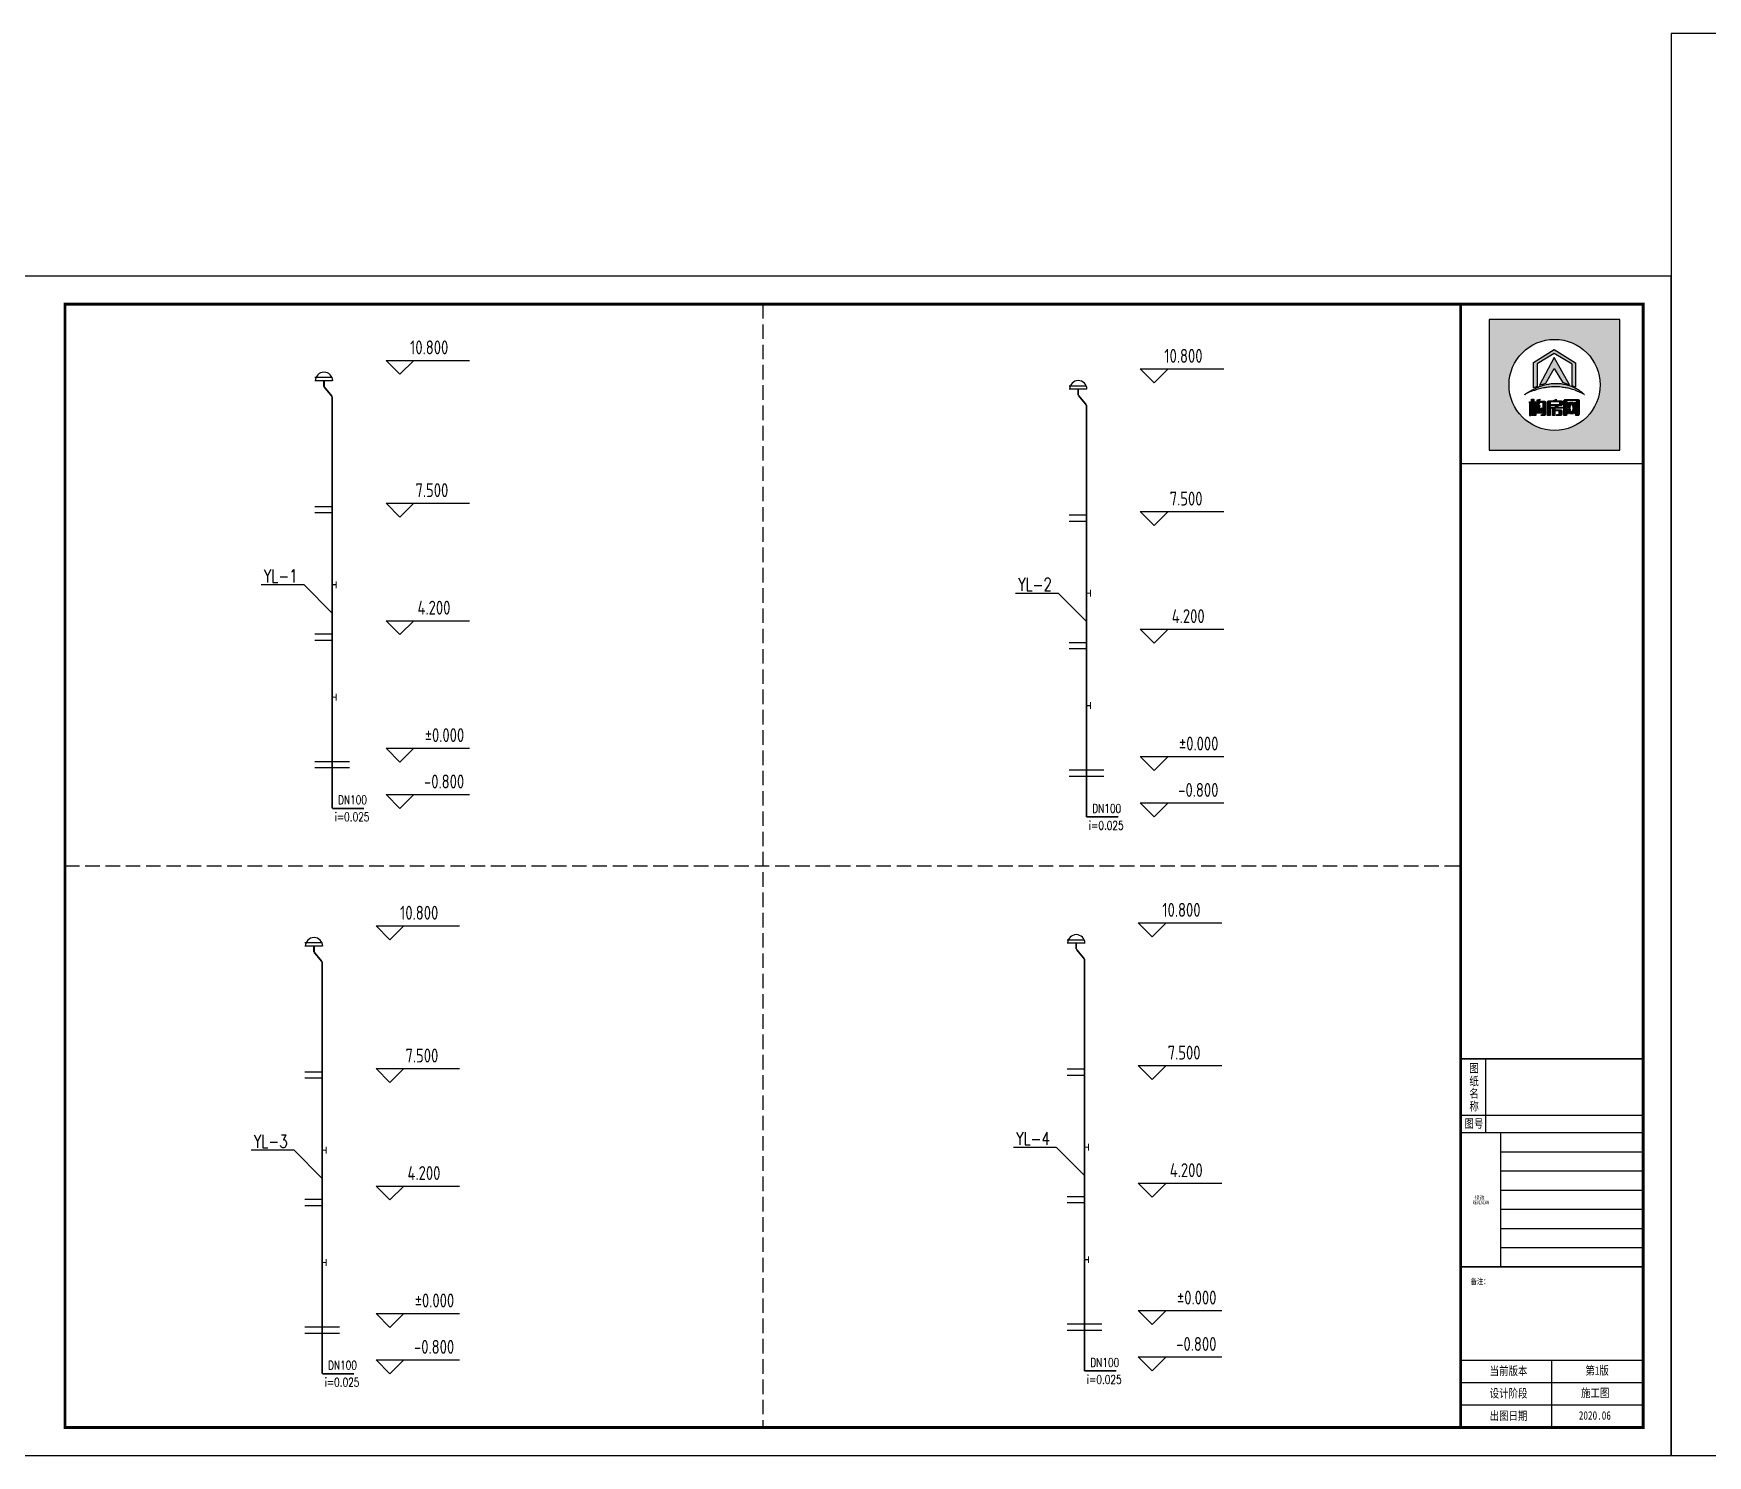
# Model space of a CAD drawing. Header units: millimetres. Extents: x -807114 to -50119, y -468455 to -61603.
# Drawn here: x -150339 to -121458, y -237099 to -212570 of the extents above; entities that cross this region are included whole.
import ezdxf
from ezdxf.enums import TextEntityAlignment as Align

# ---------------------------------------------------------------- set-up
doc = ezdxf.new("R2010")
doc.units = ezdxf.units.MM
doc.header["$LTSCALE"] = 1000
doc.linetypes.add('DASH', pattern=[0.35, 0.25, -0.1])
for name, color, linetype in [('DIM_ELEV', 3, 'Continuous'), ('PIPE-雨水', 4, 'DASH'), ('PUB_DIM', 3, 'Continuous'), ('PUB_TEXT', 3, 'Continuous'), ('PUB_TITLE', 4, 'Continuous'), ('TWT_TEXT', 7, 'Continuous'), ('VPIPE_DIM', 3, 'Continuous')]:
    doc.layers.add(name, color=color, linetype=linetype)
doc.styles.add('_TWT_SERIAL', font='COMPLEX', dxfattribs={"width": 0.8, "height": 3.5, "bigfont": 'HZTXT'})
doc.styles.add('DIM_FONT', font='tssdeng.shx', dxfattribs={"width": 0.7, "bigfont": 'tssdchn.shx'})
doc.styles.add('ZDBOX', font='simsun.ttc', dxfattribs={"width": 0.7})
doc.styles.add('宋体', font='simsun.ttc', dxfattribs={"width": 0.8})

# ---------------------------------------------------------------- blocks, each defined once
blk = doc.blocks.new('sadasfafa')
h = blk.add_hatch(color=252)
h.dxf.hatch_style = 1
h.paths.add_polyline_path([(1853311, -2488040), (1853311, -2490368), (1855639, -2490368), (1855639, -2488040)])
h.paths.add_polyline_path([(1855286, -2489204, 1), (1853664, -2489204, 1)], flags=16)
edge = h.paths.add_edge_path(flags=0)
edge.add_spline(control_points=[(1853945, -2489376), (1853935, -2489385), (1854022, -2489327), (1854064, -2489324), (1854178, -2489280), (1854273, -2489257), (1854375, -2489242), (1854470, -2489236), (1854555, -2489239), (1854630, -2489250), (1854700, -2489259), (1854781, -2489280), (1854854, -2489303), (1854917, -2489335), (1854967, -2489354), (1854993, -2489368), (1855014, -2489382), (1854982, -2489354), (1854965, -2489332), (1854910, -2489297), (1854854, -2489260), (1854784, -2489234), (1854713, -2489206), (1854640, -2489189), (1854569, -2489179), (1854497, -2489176), (1854414, -2489178), (1854321, -2489198), (1854229, -2489222), (1854147, -2489257), (1854080, -2489292), (1854021, -2489325), (1853977, -2489352), (1853953, -2489369), (1853945, -2489376)], knot_values=[0, 0, 0, 0, 114.670179, 423.637006, 763.89867, 1083.683754, 1343.405239, 1688.07646, 1952.326814, 2113.699055, 2375.693807, 2595.188681, 2872.839541, 3068.155951, 3238.592156, 3348.056762, 3361.095167, 3431.805845, 3527.265261, 3733.200323, 3952.805082, 4160.23278, 4398.128766, 4650.488133, 4837.16968, 5050.428326, 5308.684497, 5588.159898, 5913.430939, 6163.12325, 6398.139207, 6601.625078, 6772.549769, 6871.149972, 6871.149972, 6871.149972, 6871.149972], degree=3, periodic=1)
h.paths.add_polyline_path([(1854530, -2489580), (1854534, -2489580), (1854534, -2489603), (1854618, -2489603), (1854618, -2489621), (1854481, -2489621), (1854481, -2489650), (1854589, -2489650), (1854599, -2489656), (1854606, -2489666), (1854606, -2489733), (1854600, -2489742), (1854590, -2489750), (1854506, -2489750), (1854514, -2489740), (1854518, -2489731), (1854552, -2489731), (1854558, -2489728), (1854560, -2489721), (1854560, -2489675), (1854558, -2489670), (1854553, -2489667), (1854481, -2489667), (1854481, -2489750), (1854436, -2489750), (1854436, -2489626), (1854433, -2489621), (1854406, -2489621), (1854406, -2489603), (1854488, -2489603), (1854488, -2489590)], flags=0)
h.paths.add_polyline_path([(1854486, -2489468), (1854506, -2489461), (1854506, -2489485), (1854510, -2489489), (1854601, -2489489), (1854609, -2489494), (1854615, -2489502), (1854615, -2489556), (1854607, -2489564), (1854599, -2489569), (1854401, -2489569), (1854394, -2489573), (1854394, -2489750), (1854349, -2489750), (1854349, -2489504), (1854355, -2489495), (1854367, -2489489), (1854462, -2489489), (1854462, -2489474)], flags=0)
h.paths.add_polyline_path([(1854394, -2489554), (1854394, -2489512), (1854404, -2489506), (1854562, -2489506), (1854570, -2489513), (1854570, -2489554)], flags=0)
h.paths.add_polyline_path([(1854214, -2489569), (1854203, -2489632), (1854193, -2489683), (1854194, -2489689), (1854218, -2489689), (1854220, -2489683), (1854214, -2489633), (1854254, -2489614), (1854263, -2489686), (1854263, -2489700), (1854255, -2489709), (1854159, -2489709), (1854150, -2489702), (1854148, -2489692), (1854173, -2489569)], flags=0)
h.paths.add_polyline_path([(1854187, -2489466), (1854213, -2489458), (1854207, -2489496), (1854296, -2489496), (1854305, -2489498), (1854312, -2489505), (1854314, -2489513), (1854314, -2489733), (1854310, -2489741), (1854301, -2489750), (1854231, -2489750), (1854238, -2489741), (1854243, -2489730), (1854261, -2489730), (1854268, -2489727), (1854270, -2489720), (1854270, -2489531), (1854270, -2489526), (1854267, -2489521), (1854260, -2489516), (1854202, -2489516), (1854201, -2489534), (1854196, -2489558), (1854150, -2489558), (1854159, -2489535), (1854165, -2489504), (1854167, -2489471)], flags=0)
h.paths.add_polyline_path([(1854140, -2489544), (1854140, -2489750), (1854114, -2489750), (1854114, -2489544)], flags=0)
h.paths.add_polyline_path([(1854056, -2489544), (1854053, -2489750), (1854031, -2489750), (1854031, -2489544)], flags=0)
h.paths.add_polyline_path([(1854107, -2489459), (1854107, -2489508), (1854139, -2489508), (1854139, -2489527), (1854107, -2489527), (1854107, -2489750), (1854062, -2489750), (1854062, -2489527), (1854029, -2489527), (1854029, -2489508), (1854062, -2489508), (1854062, -2489459)], flags=0)
h.paths.add_polyline_path([(1854209, -2489211), (1854471, -2488714), (1854743, -2489200), (1854618, -2489155), (1854470, -2488913), (1854318, -2489172)], flags=0)
h.paths.add_polyline_path([(1854102, -2488808), (1854470, -2488575), (1854848, -2488810), (1854848, -2489247), (1854790, -2489223), (1854790, -2488832), (1854471, -2488643), (1854168, -2488829), (1854168, -2489231), (1854102, -2489257)], flags=0)
h.paths.add_polyline_path([(1854685, -2489750), (1854641, -2489750), (1854641, -2489488), (1854641, -2489484), (1854646, -2489475), (1854656, -2489467), (1854898, -2489467), (1854907, -2489471), (1854916, -2489478), (1854916, -2489731), (1854908, -2489743), (1854902, -2489750), (1854847, -2489750), (1854858, -2489732), (1854866, -2489731), (1854869, -2489724), (1854869, -2489718), (1854867, -2489718), (1854836, -2489718), (1854826, -2489684), (1854814, -2489718), (1854746, -2489718), (1854736, -2489684), (1854722, -2489718), (1854689, -2489718), (1854689, -2489709), (1854691, -2489709), (1854720, -2489621), (1854685, -2489512)], flags=0)
h.paths.add_polyline_path([(1854779, -2489518), (1854809, -2489621), (1854781, -2489709), (1854777, -2489709), (1854750, -2489621), (1854775, -2489518)], flags=0)
h = blk.add_hatch(color=7)
h.dxf.hatch_style = 1
h.paths.add_polyline_path([(1854102, -2489257), (1854168, -2489231), (1854168, -2488829), (1854471, -2488643), (1854790, -2488832), (1854790, -2489223), (1854848, -2489247), (1854848, -2488810), (1854470, -2488575), (1854102, -2488808)])
h = blk.add_hatch(color=7)
h.dxf.hatch_style = 1
h.paths.add_polyline_path([(1854318, -2489172), (1854470, -2488913), (1854618, -2489155), (1854743, -2489200), (1854471, -2488714), (1854209, -2489211)])
h = blk.add_hatch(color=7)
h.dxf.hatch_style = 1
edge = h.paths.add_edge_path()
edge.add_spline(control_points=[(1853945, -2489376), (1853953, -2489369), (1853977, -2489352), (1854021, -2489325), (1854080, -2489292), (1854147, -2489257), (1854229, -2489222), (1854321, -2489198), (1854414, -2489178), (1854497, -2489176), (1854569, -2489179), (1854640, -2489189), (1854713, -2489206), (1854784, -2489234), (1854854, -2489260), (1854910, -2489297), (1854965, -2489332), (1854982, -2489354), (1855014, -2489382), (1854993, -2489368), (1854967, -2489354), (1854917, -2489335), (1854854, -2489303), (1854781, -2489280), (1854700, -2489259), (1854630, -2489250), (1854555, -2489239), (1854470, -2489236), (1854375, -2489242), (1854273, -2489257), (1854178, -2489280), (1854064, -2489324), (1854022, -2489327), (1853935, -2489385), (1853945, -2489376)], knot_values=[0, 0, 0, 0, 98.600203, 269.524894, 473.010766, 708.026723, 957.719033, 1282.990074, 1562.465475, 1820.721647, 2033.980292, 2220.661839, 2473.021206, 2710.917192, 2918.34489, 3137.949649, 3343.884711, 3439.344127, 3510.054805, 3523.09321, 3632.557816, 3802.994021, 3998.310431, 4275.961291, 4495.456165, 4757.450917, 4918.823158, 5183.073513, 5527.744733, 5787.466218, 6107.251302, 6447.512966, 6756.479793, 6871.149972, 6871.149972, 6871.149972, 6871.149972], degree=3, periodic=1)
h = blk.add_hatch(color=7)
h.dxf.hatch_style = 1
h.paths.add_polyline_path([(1854062, -2489459), (1854062, -2489508), (1854029, -2489508), (1854029, -2489527), (1854062, -2489527), (1854062, -2489750), (1854107, -2489750), (1854107, -2489527), (1854139, -2489527), (1854139, -2489508), (1854107, -2489508), (1854107, -2489459)])
h = blk.add_hatch(color=7)
h.dxf.hatch_style = 1
h.paths.add_polyline_path([(1854167, -2489471), (1854165, -2489504), (1854159, -2489535), (1854150, -2489558), (1854196, -2489558), (1854201, -2489534), (1854202, -2489516), (1854260, -2489516), (1854267, -2489521), (1854270, -2489526), (1854270, -2489531), (1854270, -2489720), (1854268, -2489727), (1854261, -2489730), (1854243, -2489730), (1854238, -2489741), (1854231, -2489750), (1854301, -2489750), (1854310, -2489741), (1854314, -2489733), (1854314, -2489513), (1854312, -2489505), (1854305, -2489498), (1854296, -2489496), (1854207, -2489496), (1854213, -2489458), (1854187, -2489466)])
h = blk.add_hatch(color=7)
h.dxf.hatch_style = 1
h.paths.add_polyline_path([(1854462, -2489474), (1854462, -2489489), (1854367, -2489489), (1854355, -2489495), (1854349, -2489504), (1854349, -2489750), (1854394, -2489750), (1854394, -2489573), (1854401, -2489569), (1854599, -2489569), (1854607, -2489564), (1854615, -2489556), (1854615, -2489502), (1854609, -2489494), (1854601, -2489489), (1854510, -2489489), (1854506, -2489485), (1854506, -2489461), (1854486, -2489468)])
h.paths.add_polyline_path([(1854394, -2489554), (1854394, -2489512), (1854404, -2489506), (1854562, -2489506), (1854570, -2489513), (1854570, -2489554)], flags=16)
h = blk.add_hatch(color=7)
h.dxf.hatch_style = 1
h.paths.add_polyline_path([(1854685, -2489512), (1854685, -2489493), (1854693, -2489483), (1854862, -2489483), (1854869, -2489491), (1854869, -2489724), (1854866, -2489731), (1854858, -2489732), (1854847, -2489750), (1854902, -2489750), (1854908, -2489743), (1854916, -2489731), (1854916, -2489478), (1854907, -2489471), (1854898, -2489467), (1854656, -2489467), (1854646, -2489475), (1854641, -2489484), (1854641, -2489488), (1854641, -2489750), (1854685, -2489750)])
h = blk.add_hatch(color=7)
h.dxf.hatch_style = 1
h.paths.add_polyline_path([(1854866, -2489709), (1854840, -2489621), (1854866, -2489512), (1854836, -2489512), (1854824, -2489558), (1854808, -2489512), (1854745, -2489512), (1854734, -2489557), (1854719, -2489512), (1854689, -2489512), (1854720, -2489621), (1854691, -2489709), (1854689, -2489709), (1854689, -2489710), (1854689, -2489718), (1854722, -2489718), (1854736, -2489684), (1854746, -2489718), (1854814, -2489718), (1854826, -2489684), (1854836, -2489718), (1854867, -2489718), (1854867, -2489709)])
h.paths.add_polyline_path([(1854779, -2489518), (1854809, -2489621), (1854781, -2489709), (1854777, -2489709), (1854750, -2489621), (1854775, -2489518)], flags=16)
h = blk.add_hatch(color=7)
h.dxf.hatch_style = 1
h.paths.add_polyline_path([(1854031, -2489544), (1854031, -2489750), (1854053, -2489750), (1854056, -2489544)])
h = blk.add_hatch(color=7)
h.dxf.hatch_style = 1
h.paths.add_polyline_path([(1854114, -2489544), (1854114, -2489750), (1854140, -2489750), (1854140, -2489544)])
h = blk.add_hatch(color=7)
h.dxf.hatch_style = 1
h.paths.add_polyline_path([(1854173, -2489569), (1854148, -2489692), (1854150, -2489702), (1854159, -2489709), (1854255, -2489709), (1854263, -2489700), (1854263, -2489686), (1854254, -2489614), (1854214, -2489633), (1854220, -2489683), (1854218, -2489689), (1854194, -2489689), (1854193, -2489683), (1854203, -2489632), (1854214, -2489569)])
h = blk.add_hatch(color=7)
h.dxf.hatch_style = 1
h.paths.add_polyline_path([(1854488, -2489590), (1854488, -2489603), (1854406, -2489603), (1854406, -2489621), (1854433, -2489621), (1854436, -2489626), (1854436, -2489750), (1854481, -2489750), (1854481, -2489667), (1854553, -2489667), (1854558, -2489670), (1854560, -2489675), (1854560, -2489721), (1854558, -2489728), (1854552, -2489731), (1854518, -2489731), (1854514, -2489740), (1854506, -2489750), (1854590, -2489750), (1854600, -2489742), (1854606, -2489733), (1854606, -2489666), (1854599, -2489656), (1854589, -2489650), (1854481, -2489650), (1854481, -2489621), (1854618, -2489621), (1854618, -2489603), (1854534, -2489603), (1854534, -2489580), (1854530, -2489580)])
for points in [[(1855639, -2488040), (1853311, -2488040), (1853311, -2490368), (1855639, -2490368)], [(1854102, -2489257), (1854102, -2488808), (1854470, -2488575), (1854848, -2488810), (1854848, -2489247), (1854790, -2489223), (1854790, -2488832), (1854471, -2488643), (1854168, -2488829), (1854168, -2489231)], [(1854209, -2489211), (1854318, -2489172), (1854470, -2488913), (1854618, -2489155), (1854743, -2489200), (1854471, -2488714)], [(1854062, -2489459), (1854107, -2489459), (1854107, -2489508), (1854139, -2489508), (1854139, -2489527), (1854107, -2489527), (1854107, -2489750), (1854062, -2489750), (1854062, -2489527), (1854029, -2489527), (1854029, -2489508), (1854062, -2489508)], [(1854462, -2489474), (1854486, -2489468), (1854506, -2489461), (1854506, -2489485), (1854510, -2489489), (1854601, -2489489), (1854609, -2489494), (1854615, -2489502), (1854615, -2489556), (1854607, -2489564), (1854599, -2489569), (1854401, -2489569), (1854394, -2489573), (1854394, -2489750), (1854349, -2489750), (1854349, -2489504), (1854355, -2489495), (1854367, -2489489), (1854462, -2489489)], [(1854394, -2489554), (1854570, -2489554), (1854570, -2489513), (1854562, -2489506), (1854404, -2489506), (1854394, -2489512)], [(1854641, -2489750), (1854641, -2489488), (1854641, -2489484), (1854646, -2489475), (1854656, -2489467), (1854898, -2489467), (1854907, -2489471), (1854916, -2489478), (1854916, -2489731), (1854908, -2489743), (1854902, -2489750), (1854847, -2489750), (1854858, -2489732), (1854866, -2489731), (1854869, -2489724), (1854869, -2489491), (1854862, -2489483), (1854693, -2489483), (1854685, -2489493), (1854685, -2489750)], [(1854775, -2489518), (1854779, -2489518), (1854809, -2489621), (1854781, -2489709), (1854777, -2489709), (1854750, -2489621)], [(1854056, -2489544), (1854031, -2489544), (1854031, -2489750), (1854053, -2489750)], [(1854114, -2489544), (1854140, -2489544), (1854140, -2489750), (1854114, -2489750)], [(1854488, -2489590), (1854530, -2489580), (1854534, -2489580), (1854534, -2489603), (1854618, -2489603), (1854618, -2489621), (1854481, -2489621), (1854481, -2489650), (1854589, -2489650), (1854599, -2489656), (1854606, -2489666), (1854606, -2489733), (1854600, -2489742), (1854590, -2489750), (1854506, -2489750), (1854514, -2489740), (1854518, -2489731), (1854552, -2489731), (1854558, -2489728), (1854560, -2489721), (1854560, -2489675), (1854558, -2489670), (1854553, -2489667), (1854481, -2489667), (1854481, -2489750), (1854436, -2489750), (1854436, -2489626), (1854433, -2489621), (1854406, -2489621), (1854406, -2489603), (1854488, -2489603)]]:
    blk.add_lwpolyline(points, close=True)
for points in [[(1854167, -2489471), (1854187, -2489466), (1854213, -2489458), (1854207, -2489496), (1854296, -2489496), (1854305, -2489498), (1854312, -2489505), (1854314, -2489513), (1854314, -2489733), (1854310, -2489741), (1854301, -2489750), (1854231, -2489750), (1854238, -2489741), (1854243, -2489730), (1854261, -2489730), (1854268, -2489727), (1854270, -2489720), (1854270, -2489531), (1854270, -2489526), (1854267, -2489521), (1854260, -2489516), (1854202, -2489516), (1854201, -2489534), (1854196, -2489558), (1854150, -2489558), (1854150, -2489558), (1854159, -2489535), (1854165, -2489504), (1854167, -2489471)], [(1854866, -2489709), (1854866, -2489709), (1854867, -2489709), (1854867, -2489718), (1854836, -2489718), (1854826, -2489684), (1854814, -2489718), (1854746, -2489718), (1854736, -2489684), (1854722, -2489718), (1854689, -2489718), (1854689, -2489710), (1854689, -2489709), (1854691, -2489709), (1854720, -2489621), (1854689, -2489512)], [(1854173, -2489569), (1854214, -2489569), (1854203, -2489632), (1854193, -2489683), (1854194, -2489689), (1854218, -2489689), (1854220, -2489683), (1854214, -2489633), (1854254, -2489614), (1854263, -2489686), (1854263, -2489700), (1854255, -2489709), (1854159, -2489709), (1854150, -2489702), (1854148, -2489692), (1854173, -2489569)]]:
    blk.add_lwpolyline(points)
at = {"color": 7}
blk.add_lwpolyline([(1854689, -2489512), (1854719, -2489512), (1854734, -2489557), (1854745, -2489512), (1854808, -2489512), (1854824, -2489558), (1854836, -2489512), (1854866, -2489512), (1854840, -2489621), (1854866, -2489709)], dxfattribs=at)
blk.add_circle((1854475, -2489204), 811)
at = {"start_tangent": (-0.74079, -0.671736), "end_tangent": (-0.74079, -0.671736)}
blk.add_spline([(1853945, -2489376), (1853977, -2489357), (1854071, -2489318), (1854178, -2489282), (1854280, -2489257), (1854365, -2489245), (1854479, -2489238), (1854566, -2489241), (1854619, -2489248), (1854704, -2489261), (1854775, -2489279), (1854861, -2489308), (1854920, -2489335), (1854972, -2489357), (1855003, -2489375), (1855007, -2489377), (1854990, -2489361), (1854968, -2489339), (1854913, -2489299), (1854851, -2489261), (1854787, -2489235), (1854714, -2489208), (1854633, -2489189), (1854572, -2489180), (1854501, -2489177), (1854416, -2489181), (1854326, -2489198), (1854222, -2489227), (1854146, -2489259), (1854077, -2489294), (1854019, -2489327), (1853971, -2489357), (1853945, -2489376)], degree=3, dxfattribs=at)

msp = doc.modelspace()

# ---------------------------------------------------------------- linework, layer by layer
for p, q in [((-125280.8, -231528), (-125280.8, -230256.5)), ((-125716.8, -231225.3), (-122568.1, -231225.3))]:
    msp.add_line(p, q)
at = {"const_width": 24.2}
for points in [[(-125716.8, -219990), (-122568.1, -219990)], [(-125716.8, -230256.5), (-122568.1, -230256.5)], [(-125716.8, -231528), (-122568.1, -231528)], [(-125716.8, -233842.5), (-122568.1, -233842.5)]]:
    msp.add_lwpolyline(points, dxfattribs=at)
at = {"layer": 'DIM_ELEV'}
for p, q in [((-144016.3, -218449.2), (-144256.3, -218209.2)), ((-144256.3, -218209.2), (-142816.3, -218209.2)), ((-144016.3, -218449.2), (-143776.3, -218209.2)), ((-131004.5, -218595.1), (-131244.5, -218355.1)), ((-131244.5, -218355.1), (-129804.5, -218355.1)), ((-131004.5, -218595.1), (-130764.5, -218355.1)), ((-144016.3, -220911.8), (-144256.3, -220671.8)), ((-144256.3, -220671.8), (-142816.3, -220671.8)), ((-144016.3, -220911.8), (-143776.3, -220671.8)), ((-131004.5, -221057.7), (-131244.5, -220817.7)), ((-131244.5, -220817.7), (-129804.5, -220817.7)), ((-131004.5, -221057.7), (-130764.5, -220817.7)), ((-144016.3, -222939.3), (-144256.3, -222699.3)), ((-144256.3, -222699.3), (-142816.3, -222699.3)), ((-144016.3, -222939.3), (-143776.3, -222699.3)), ((-131004.5, -223085.2), (-131244.5, -222845.2)), ((-131244.5, -222845.2), (-129804.5, -222845.2)), ((-131004.5, -223085.2), (-130764.5, -222845.2)), ((-144016.3, -225137), (-144256.3, -224897)), ((-144256.3, -224897), (-142816.3, -224897)), ((-144016.3, -225137), (-143776.3, -224897)), ((-131004.5, -225282.9), (-131244.5, -225042.9)), ((-131244.5, -225042.9), (-129804.5, -225042.9)), ((-131004.5, -225282.9), (-130764.5, -225042.9)), ((-144016.3, -225937), (-144256.3, -225697)), ((-144256.3, -225697), (-142816.3, -225697)), ((-144016.3, -225937), (-143776.3, -225697)), ((-131004.5, -226082.9), (-131244.5, -225842.9)), ((-131244.5, -225842.9), (-129804.5, -225842.9)), ((-131004.5, -226082.9), (-130764.5, -225842.9)), ((-144188.9, -228201.1), (-144428.9, -227961.1)), ((-144428.9, -227961.1), (-142988.9, -227961.1)), ((-144188.9, -228201.1), (-143948.9, -227961.1)), ((-131038.6, -228151.4), (-131278.6, -227911.4)), ((-131278.6, -227911.4), (-129838.6, -227911.4)), ((-131038.6, -228151.4), (-130798.6, -227911.4)), ((-144188.9, -230663.7), (-144428.9, -230423.7)), ((-144428.9, -230423.7), (-142988.9, -230423.7)), ((-144188.9, -230663.7), (-143948.9, -230423.7)), ((-131038.6, -230614), (-131278.6, -230374)), ((-131278.6, -230374), (-129838.6, -230374)), ((-131038.6, -230614), (-130798.6, -230374)), ((-144188.9, -232691.2), (-144428.9, -232451.2)), ((-144428.9, -232451.2), (-142988.9, -232451.2)), ((-144188.9, -232691.2), (-143948.9, -232451.2)), ((-131038.6, -232641.5), (-131278.6, -232401.5)), ((-131278.6, -232401.5), (-129838.6, -232401.5)), ((-131038.6, -232641.5), (-130798.6, -232401.5)), ((-144188.9, -234888.9), (-144428.9, -234648.9)), ((-144428.9, -234648.9), (-142988.9, -234648.9)), ((-144188.9, -234888.9), (-143948.9, -234648.9)), ((-131038.6, -234839.2), (-131278.6, -234599.2)), ((-131278.6, -234599.2), (-129838.6, -234599.2)), ((-131038.6, -234839.2), (-130798.6, -234599.2)), ((-144188.9, -235688.9), (-144428.9, -235448.9)), ((-144428.9, -235448.9), (-142988.9, -235448.9)), ((-144188.9, -235688.9), (-143948.9, -235448.9)), ((-131038.6, -235639.2), (-131278.6, -235399.2)), ((-131278.6, -235399.2), (-129838.6, -235399.2)), ((-131038.6, -235639.2), (-130798.6, -235399.2))]:
    msp.add_line(p, q, dxfattribs=at)
at = {"layer": 'PIPE-雨水', "color": 8}
for p, q in [((-137756.3, -217238.1), (-137756.3, -236614.3)), ((-149795.8, -226926.2), (-125716.8, -226926.2))]:
    msp.add_line(p, q, dxfattribs=at)
at = {"layer": 'PIPE-雨水', "color": 0, "linetype": 'ByBlock'}
for p, q in [((-145185.1, -218506.2), (-145485.1, -218506.2)), ((-145185.1, -218561.2), (-145485.1, -218561.2)), ((-132173.3, -218652.1), (-132473.3, -218652.1)), ((-132173.3, -218707), (-132473.3, -218707)), ((-145185.1, -220733.7), (-145485.1, -220733.7)), ((-145485.1, -220833.7), (-145185.1, -220833.7)), ((-132173.3, -220879.5), (-132473.3, -220879.5)), ((-132473.3, -220979.5), (-132173.3, -220979.5)), ((-145185.1, -222933.7), (-145485.1, -222933.7)), ((-145485.1, -223033.7), (-145185.1, -223033.7)), ((-132173.3, -223079.5), (-132473.3, -223079.5)), ((-132473.3, -223179.5), (-132173.3, -223179.5)), ((-144885.1, -225133.7), (-145485.1, -225133.7)), ((-145485.1, -225233.7), (-144885.1, -225233.7)), ((-131873.3, -225279.5), (-132473.3, -225279.5)), ((-132473.3, -225379.5), (-131873.3, -225379.5)), ((-145357.6, -228258.1), (-145657.6, -228258.1)), ((-145357.6, -228313), (-145657.6, -228313)), ((-132207.3, -228208.4), (-132507.3, -228208.4)), ((-132207.3, -228263.3), (-132507.3, -228263.3)), ((-132207.3, -230435.8), (-132507.3, -230435.8)), ((-145357.6, -230485.5), (-145657.6, -230485.5)), ((-145657.6, -230585.5), (-145357.6, -230585.5)), ((-132507.3, -230535.8), (-132207.3, -230535.8)), ((-145357.6, -232685.5), (-145657.6, -232685.5)), ((-132207.3, -232635.8), (-132507.3, -232635.8)), ((-132507.3, -232735.8), (-132207.3, -232735.8)), ((-145657.6, -232785.5), (-145357.6, -232785.5)), ((-145057.6, -234885.5), (-145657.6, -234885.5)), ((-145657.6, -234985.5), (-145057.6, -234985.5)), ((-131907.3, -234835.8), (-132507.3, -234835.8)), ((-132507.3, -234935.8), (-131907.3, -234935.8))]:
    msp.add_line(p, q, dxfattribs=at)
at = {"layer": 'PIPE-雨水'}
for points, const_width in [([(-145326.5, -218562.2), (-145326.5, -218662.2)], 30), ([(-145185.1, -218833.7), (-145326.5, -218662.2)], 30), ([(-145185.1, -220733.7), (-145185.1, -218833.7)], 30), ([(-132314.7, -218708.1), (-132314.7, -218808.1)], 30), ([(-132173.3, -218979.5), (-132314.7, -218808.1)], 30), ([(-132173.3, -220879.5), (-132173.3, -218979.5)], 30), ([(-145185.1, -225133.7), (-145185.1, -220733.7)], 30), ([(-132173.3, -225279.5), (-132173.3, -220879.5)], 30), ([(-145196.4, -222078.5), (-145116.4, -222078.5)], 20), ([(-145116.4, -222018.5), (-145116.4, -222138.5)], 20), ([(-132184.6, -222224.4), (-132104.6, -222224.4)], 20), ([(-132104.6, -222164.4), (-132104.6, -222284.4)], 20), ([(-145196.4, -224018.1), (-145116.4, -224018.1)], 20), ([(-145116.4, -223958.1), (-145116.4, -224078.1)], 20), ([(-132104.6, -224104), (-132104.6, -224224)], 20), ([(-132184.6, -224164), (-132104.6, -224164)], 20), ([(-145185.1, -225937), (-145185.1, -225133.7)], 30), ([(-132173.3, -226082.9), (-132173.3, -225279.5)], 30), ([(-145185, -225937), (-144635, -225937)], 30), ([(-132173.2, -226082.9), (-131623.2, -226082.9)], 30), ([(-145499, -228314.1), (-145499, -228414.1)], 30), ([(-145357.6, -228585.5), (-145499, -228414.1)], 30), ([(-132348.8, -228264.4), (-132348.8, -228364.4)], 30), ([(-132207.3, -228535.8), (-132348.8, -228364.4)], 30), ([(-145357.6, -230485.5), (-145357.6, -228585.5)], 30), ([(-132207.3, -230435.8), (-132207.3, -228535.8)], 30), ([(-132207.3, -234835.8), (-132207.3, -230435.8)], 30), ([(-145357.6, -234885.5), (-145357.6, -230485.5)], 30), ([(-145368.9, -231830.4), (-145288.9, -231830.4)], 20), ([(-145288.9, -231770.4), (-145288.9, -231890.4)], 20), ([(-132218.7, -231780.7), (-132138.7, -231780.7)], 20), ([(-132138.7, -231720.7), (-132138.7, -231840.7)], 20), ([(-145368.9, -233770), (-145288.9, -233770)], 20), ([(-145288.9, -233710), (-145288.9, -233830)], 20), ([(-132218.7, -233720.3), (-132138.7, -233720.3)], 20), ([(-132138.7, -233660.3), (-132138.7, -233780.3)], 20), ([(-145357.6, -235688.9), (-145357.6, -234885.5)], 30), ([(-132207.3, -235639.2), (-132207.3, -234835.8)], 30), ([(-132207.3, -235639.2), (-131657.3, -235639.2)], 30), ([(-145357.6, -235688.9), (-144807.6, -235688.9)], 30)]:
    msp.add_lwpolyline(points, dxfattribs=dict(at, const_width=const_width))
at = {"layer": 'PIPE-雨水', "linetype": 'ByBlock'}
for centre in [(-145326.5, -218562.2), (-132314.7, -218708.1), (-132348.8, -228264.4), (-145499, -228314.1)]:
    msp.add_arc(centre, 150, 0, 180, dxfattribs=at)
at = {"layer": 'PUB_TITLE'}
for p, q in [((-125716.8, -235451.7), (-122568.1, -235451.7)), ((-124142.4, -236614.3), (-124142.4, -235451.7)), ((-125716.8, -235839.2), (-122568.1, -235839.2)), ((-125716.8, -236226.8), (-122568.1, -236226.8))]:
    msp.add_line(p, q, dxfattribs=at)
for points in [[(-122083.7, -237098.7), (-87393.3, -237098.7), (-87393.3, -212570.1), (-122083.7, -212570.1)], [(-150857.4, -237098.7), (-122083.7, -237098.7), (-122083.7, -216753.7), (-150857.4, -216753.7)], [(-149795.8, -236614.3), (-122568.1, -236614.3), (-122568.1, -217238.1), (-149795.8, -217238.1)]]:
    msp.add_lwpolyline(points, close=True, dxfattribs=at)
at = {"layer": 'PUB_TITLE', "const_width": 48.4}
msp.add_lwpolyline([(-149795.8, -236614.3), (-122568.1, -236614.3), (-122568.1, -217238.1), (-149795.8, -217238.1)], close=True, dxfattribs=at)
msp.add_lwpolyline([(-125716.8, -236614.3), (-125716.8, -217238.1)], dxfattribs=at)
at = {"layer": 'PUB_TITLE'}
msp.add_lwpolyline([(-125716.8, -233842.5), (-122568.1, -233842.5)], dxfattribs=at)
for points in [[(-125031.7, -231528), (-125031.7, -231528), (-125031.7, -233828), (-125031.7, -233828)], [(-125031.7, -231858.7), (-125031.7, -231858.7), (-123196.8, -231858.7), (-122568.1, -231858.7)], [(-125031.7, -232189.3), (-125031.7, -232189.3), (-123196.8, -232189.3), (-122568.1, -232189.3)], [(-125031.7, -232520), (-125031.7, -232520), (-123196.8, -232520), (-122568.1, -232520)], [(-125031.7, -232850.6), (-125031.7, -232850.6), (-123196.8, -232850.6), (-122568.1, -232850.6)], [(-125031.7, -233181.2), (-125031.7, -233181.2), (-123196.8, -233181.2), (-122568.1, -233181.2)], [(-125031.7, -233511.9), (-125031.7, -233511.9), (-123196.8, -233511.9), (-122568.1, -233511.9)]]:
    msp.add_open_spline(points, degree=3, dxfattribs=at)
at = {"layer": 'VPIPE_DIM'}
for p, q in [((-146409, -222076.9), (-145675.1, -222076.9)), ((-145185.1, -222566.9), (-145675.1, -222076.9)), ((-133397.3, -222222.7), (-132663.3, -222222.7)), ((-132173.3, -222712.7), (-132663.3, -222222.7)), ((-146581.6, -231828.7), (-145847.6, -231828.7)), ((-145357.6, -232318.7), (-145847.6, -231828.7)), ((-133431.3, -231779.1), (-132697.3, -231779.1)), ((-132207.3, -232269.1), (-132697.3, -231779.1))]:
    msp.add_line(p, q, dxfattribs=at)

# ---------------------------------------------------------------- block references
at = {"xscale": 0.9684262748160002, "yscale": 0.9684262748160002, "zscale": 0.9684262748160002}
msp.add_blockref('sadasfafa', (-1920019.6, 2191979), dxfattribs=at)

# ---------------------------------------------------------------- texts
at = {"style": 'ZDBOX', "width": 0.8}
for s, height, p in [('图', 145.3, (-125485.7, -230418.5)), ('纸', 145.3, (-125485.7, -230637.7)), ('称', 145.3, (-125485.7, -231072.3)), ('名', 145.3, (-125485.7, -230849.5)), ('图号', 145.32, (-125488.6, -231372.1)), ('备注：', 96.88, (-125382.1, -234092.1))]:
    msp.add_text(s, height=height, dxfattribs=at).set_placement(p, align=Align.MIDDLE)
for s, p in [('当前版本', (-125216.6, -235711.9)), ('第1版', (-123564.8, -235705.3)), ('设计阶段', (-125216.6, -236099.5)), ('施工图', (-123640.7, -236092.8)), ('出图日期', (-125216.6, -236487)), ('2020.06', (-123678.6, -236480.3))]:
    msp.add_text(s, height=145.32, dxfattribs=at).set_placement(p)
at = {"layer": 'PUB_DIM', "style": 'DIM_FONT', "width": 0.8}
for s, p in [('10.800', (-143182.1, -218104.5)), ('10.800', (-130170.3, -218250.4)), ('7.500', (-143182.1, -220567.1)), ('7.500', (-130170.3, -220713)), ('4.200', (-143145.5, -222594.6)), ('4.200', (-130133.7, -222740.5)), ('%%p0.000', (-142907.8, -224792.3)), ('%%p0.000', (-129896, -224938.2)), ('-0.800', (-142907.8, -225592.3)), ('-0.800', (-129896, -225738.2)), ('10.800', (-130204.4, -227806.7)), ('10.800', (-143354.7, -227856.4)), ('7.500', (-143354.7, -230319)), ('7.500', (-130204.4, -230269.3)), ('4.200', (-143318.1, -232346.5)), ('4.200', (-130167.8, -232296.8)), ('%%p0.000', (-143080.4, -234544.2)), ('%%p0.000', (-129930.1, -234494.5)), ('-0.800', (-129930.1, -235294.5)), ('-0.800', (-143080.4, -235344.2))]:
    msp.add_text(s, height=240, dxfattribs=at).set_placement(p, align=Align.RIGHT)
at = {"layer": 'PUB_TEXT', "color": 8, "style": '宋体', "width": 0.7}
msp.add_text('REVISION', height=61.58, dxfattribs=at).set_placement((-125509.5, -232782.3), align=Align.BOTTOM_LEFT)
at = {"layer": 'PUB_TEXT', "color": 8, "style": '宋体'}
msp.add_text('修改', height=61.58, dxfattribs=at).set_placement((-125475.9, -232681.3))
at = {"layer": 'TWT_TEXT', "style": '_TWT_SERIAL', "width": 0.752941}
for s, height, p in [('YL-1', 223.12, (-146365.2, -222039.4)), ('YL-2', 223.12, (-133353.4, -222185.2)), ('DN100', 150, (-145084.9, -225865.4)), ('i=0.025', 150, (-145143.6, -226158.7)), ('DN100', 150, (-132073.1, -226011.3)), ('i=0.025', 150, (-132131.9, -226304.6)), ('YL-3', 223.12, (-146537.7, -231791.2)), ('YL-4', 223.12, (-133387.5, -231741.6)), ('DN100', 150, (-145257.5, -235617.3)), ('DN100', 150, (-132107.2, -235567.6)), ('i=0.025', 150, (-145316.2, -235910.6)), ('i=0.025', 150, (-132165.9, -235860.9))]:
    msp.add_text(s, height=height, dxfattribs=at).set_placement(p)

doc.saveas('drawing.dxf')
